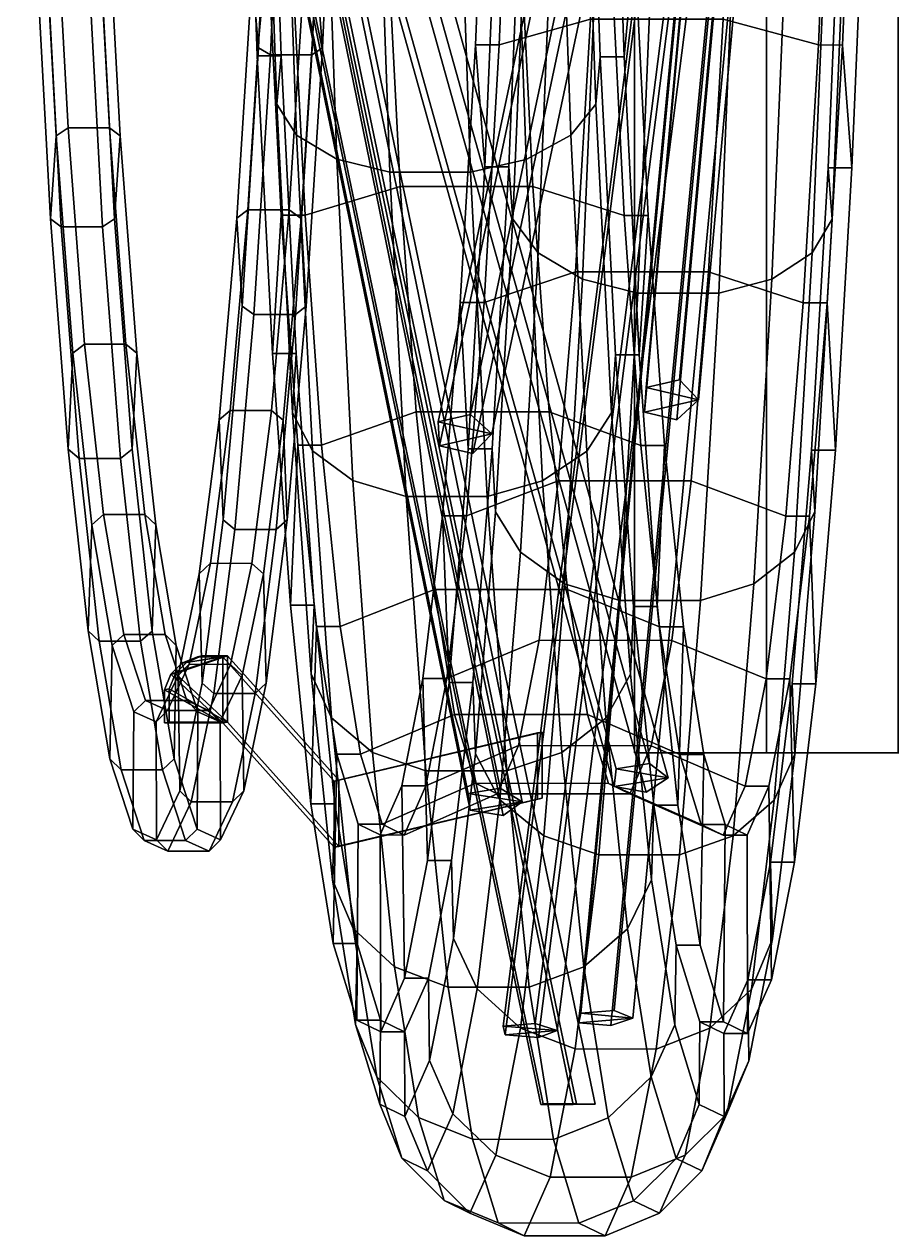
# Model space of a CAD drawing. Header units: inches. Extents: x 9.4 to 92.8, y 5.1 to 50.9.
# Drawn here: x 63.46 to 67.28, y 21.19 to 26.52 of the extents above; entities that cross this region are included whole.
import ezdxf
from ezdxf.enums import TextEntityAlignment as Align

# ---------------------------------------------------------------- set-up
doc = ezdxf.new("R2010")
doc.units = ezdxf.units.IN
doc.header["$MEASUREMENT"] = 0
for name, color, linetype in [('AFUCH-3-ARMS', 39, 'Continuous'), ('AFUCH-3-WHCH', 4, 'Continuous'), ('AFUCH-3-WHRB', 6, 'Continuous')]:
    doc.layers.add(name, color=color, linetype=linetype)
doc.styles.get("Standard").update_dxf_attribs({"font": 'arial.ttf'})

# ---------------------------------------------------------------- blocks, each defined once
blk = doc.blocks.new('3_WHEELCHAIR')
at = {"flags": 1}
for tag in ['CAPPN', 'CAPPD', 'CAPMG', 'CAPMC', 'CAPGC', 'CAPALIAS1', 'CAPALIAS2', 'CAPALIAS3', 'CAPBLDG', 'CAPFLOOR', 'CAPDEPT', 'CAPPERSON', 'CAPPL', 'CAPQT', 'CAPDH']:
    blk.add_attdef(tag, (0, 0), '', height=0.001, dxfattribs=at)
blk.add_attdef('CAPTG', text='', height=2.5, dxfattribs=at).set_placement((9.8992, -23.8733), align=Align.CENTER)
at = {"layer": 'AFUCH-3-ARMS'}
mesh = blk.add_polyface(dxfattribs=at)
corners = [(-0.4214, -12.6909, 27.006), (0.1587, -12.6909, 27.006), (0.1587, -27.0984, 27.227), (-0.4214, -27.0984, 27.227), (-0.4214, -27.0984, 28.4181), (0.1587, -27.0984, 28.4181), (0.1587, -12.6909, 28.1971), (-0.4214, -12.6909, 28.1971), (1.3189, -27.0984, 27.227), (1.3189, -12.6909, 27.006), (1.3189, -12.6909, 27.932), (1.3189, -27.0984, 28.153), (0.7388, -12.6909, 27.006), (0.7388, -27.0984, 27.227), (-1.5817, -12.6909, 27.006), (-1.5817, -27.0984, 27.227), (-1.5817, -27.0984, 28.153), (-1.5817, -12.6909, 27.932), (-1.0016, -27.0984, 27.227), (-1.0016, -12.6909, 27.006), (0.7388, -27.0984, 28.3207), (0.7388, -12.6909, 28.0997), (-1.0016, -12.6909, 28.0997), (-1.0016, -27.0984, 28.3207)]
mesh.append_faces([[corners[k] for k in face] for face in [(4, 5, 6, 7), (8, 9, 10, 11), (14, 15, 16, 17), (20, 11, 10, 21), (5, 20, 21, 6), (22, 17, 16, 23), (7, 22, 23, 4)]])
mesh.append_faces([[corners[k] for k in face] for face in [(0, 1, 2, 3), (3, 2, 5, 4), (1, 0, 7, 6), (1, 12, 13, 2), (3, 18, 19, 0), (2, 13, 20, 5), (4, 23, 18, 3), (0, 19, 22, 7), (6, 21, 12, 1)]], dxfattribs={"vtx1": -1, "vtx3": -1})
mesh.append_faces([[corners[k] for k in face] for face in [(12, 9, 8, 13), (18, 15, 14, 19), (13, 8, 11, 20), (23, 16, 15, 18), (19, 14, 17, 22), (21, 10, 9, 12)]], dxfattribs={"vtx3": -1})
at = {"layer": 'AFUCH-3-WHCH'}
mesh = blk.add_polyface(dxfattribs=at)
corners = [(-2.2084, -25.6965, 3.6603), (-2.3027, -25.6108, 3.5782), (-0.8911, -18.9387, 10.0153), (-0.7968, -19.0244, 10.0974), (-2.4445, -25.6434, 3.6207), (-1.0329, -18.9713, 10.0578), (-2.4379, -25.7492, 3.7289), (-1.0263, -19.0771, 10.166), (-2.2919, -25.7821, 3.7534), (-0.8803, -19.1099, 10.1905)]
mesh.append_faces([[corners[k] for k in face] for face in [(0, 1, 2, 3), (1, 4, 5, 2), (4, 6, 7, 5), (6, 8, 9, 7), (8, 0, 3, 9)]])
mesh.append_faces([[corners[k] for k in face] for face in [(4, 0, 6, 6), (5, 9, 2, 2)]], dxfattribs={"vtx0": -1, "vtx1": -1, "vtx2": -1})
mesh.append_faces([[corners[k] for k in face] for face in [(0, 4, 1, 1), (9, 5, 7, 7)]], dxfattribs={"vtx0": -1, "vtx2": -1})
mesh.append_faces([[corners[k] for k in face] for face in [(8, 6, 0, 0), (3, 2, 9, 9)]], dxfattribs={"vtx1": -1, "vtx2": -1})
mesh = blk.add_polyface(dxfattribs=at)
corners = [(-1.3005, -25.5469, 18.2218), (-1.3948, -25.6346, 18.1419), (-0.8037, -19.1229, 11.4192), (-0.7094, -19.0352, 11.4991), (-1.5366, -25.6009, 18.1835), (-0.9455, -19.0892, 11.4608), (-1.5299, -25.4925, 18.2891), (-0.9389, -18.9808, 11.5665), (-1.384, -25.4591, 18.3128), (-0.793, -18.9474, 11.5901)]
mesh.append_faces([[corners[k] for k in face] for face in [(0, 1, 2, 3), (1, 4, 5, 2), (4, 6, 7, 5), (6, 8, 9, 7), (8, 0, 3, 9)]])
mesh.append_faces([[corners[k] for k in face] for face in [(4, 0, 6, 6), (5, 9, 2, 2)]], dxfattribs={"vtx0": -1, "vtx1": -1, "vtx2": -1})
mesh.append_faces([[corners[k] for k in face] for face in [(0, 4, 1, 1), (9, 5, 7, 7)]], dxfattribs={"vtx0": -1, "vtx2": -1})
mesh.append_faces([[corners[k] for k in face] for face in [(8, 6, 0, 0), (3, 2, 9, 9)]], dxfattribs={"vtx1": -1, "vtx2": -1})
mesh = blk.add_polyface(dxfattribs=at)
corners = [(-2.0756, -27.3141, 5.8096), (-2.1712, -27.254, 5.7084), (-3.8321, -19.1214, 10.3843), (-3.7366, -19.1815, 10.4855), (-2.3125, -27.2768, 5.7582), (-3.9735, -19.1443, 10.4341), (-2.3043, -27.351, 5.8901), (-3.9653, -19.2184, 10.566), (-2.158, -27.374, 5.9219), (-3.8189, -19.2415, 10.5978)]
mesh.append_faces([[corners[k] for k in face] for face in [(0, 1, 2, 3), (1, 4, 5, 2), (4, 6, 7, 5), (6, 8, 9, 7), (8, 0, 3, 9)]])
mesh.append_faces([[corners[k] for k in face] for face in [(4, 0, 6, 6), (5, 9, 2, 2)]], dxfattribs={"vtx0": -1, "vtx1": -1, "vtx2": -1})
mesh.append_faces([[corners[k] for k in face] for face in [(0, 4, 1, 1), (9, 5, 7, 7)]], dxfattribs={"vtx0": -1, "vtx2": -1})
mesh.append_faces([[corners[k] for k in face] for face in [(8, 6, 0, 0), (3, 2, 9, 9)]], dxfattribs={"vtx1": -1, "vtx2": -1})
mesh = blk.add_polyface(dxfattribs=at)
corners = [(-1.4336, -27.2083, 16.1062), (-1.5292, -27.2708, 16.0065), (-3.7703, -19.2517, 11.377), (-3.6748, -19.1892, 11.4767), (-1.6705, -27.2468, 16.0557), (-3.9117, -19.2277, 11.4262), (-1.6623, -27.1694, 16.1857), (-3.9035, -19.1503, 11.5562), (-1.5159, -27.1456, 16.2169), (-3.7571, -19.1265, 11.5875)]
mesh.append_faces([[corners[k] for k in face] for face in [(0, 1, 2, 3), (1, 4, 5, 2), (4, 6, 7, 5), (6, 8, 9, 7), (8, 0, 3, 9)]])
mesh.append_faces([[corners[k] for k in face] for face in [(4, 0, 6, 6), (5, 9, 2, 2)]], dxfattribs={"vtx0": -1, "vtx1": -1, "vtx2": -1})
mesh.append_faces([[corners[k] for k in face] for face in [(0, 4, 1, 1), (9, 5, 7, 7)]], dxfattribs={"vtx0": -1, "vtx2": -1})
mesh.append_faces([[corners[k] for k in face] for face in [(8, 6, 0, 0), (3, 2, 9, 9)]], dxfattribs={"vtx1": -1, "vtx2": -1})
mesh = blk.add_polyface(dxfattribs=at)
corners = [(-1.9209, -28.3192, 8.3036), (-2.0172, -28.2888, 8.1905), (-0.8657, -19.2545, 10.4267), (-0.7694, -19.2848, 10.5398), (-2.1583, -28.3003, 8.2448), (-1.0068, -19.2659, 10.481), (-2.1492, -28.3377, 8.3914), (-0.9977, -19.3034, 10.6276), (-2.0025, -28.3494, 8.4277), (-0.851, -19.3151, 10.6639)]
mesh.append_faces([[corners[k] for k in face] for face in [(0, 1, 2, 3), (1, 4, 5, 2), (4, 6, 7, 5), (6, 8, 9, 7), (8, 0, 3, 9)]])
mesh.append_faces([[corners[k] for k in face] for face in [(4, 0, 6, 6), (5, 9, 2, 2)]], dxfattribs={"vtx0": -1, "vtx1": -1, "vtx2": -1})
mesh.append_faces([[corners[k] for k in face] for face in [(0, 4, 1, 1), (9, 5, 7, 7)]], dxfattribs={"vtx0": -1, "vtx2": -1})
mesh.append_faces([[corners[k] for k in face] for face in [(8, 6, 0, 0), (3, 2, 9, 9)]], dxfattribs={"vtx1": -1, "vtx2": -1})
mesh = blk.add_polyface(dxfattribs=at)
corners = [(-1.5886, -28.2644, 13.6334), (-1.6849, -28.2975, 13.5212), (-0.8337, -19.3219, 10.9405), (-0.7375, -19.2888, 11.0528), (-1.8259, -28.2848, 13.5751), (-0.9748, -19.3091, 10.9945), (-1.8168, -28.2437, 13.7208), (-0.9657, -19.2681, 11.1401), (-1.6701, -28.2312, 13.7568), (-0.819, -19.2555, 11.1762)]
mesh.append_faces([[corners[k] for k in face] for face in [(0, 1, 2, 3), (1, 4, 5, 2), (4, 6, 7, 5), (6, 8, 9, 7), (8, 0, 3, 9)]])
mesh.append_faces([[corners[k] for k in face] for face in [(4, 0, 6, 6), (5, 9, 2, 2)]], dxfattribs={"vtx0": -1, "vtx1": -1, "vtx2": -1})
mesh.append_faces([[corners[k] for k in face] for face in [(0, 4, 1, 1), (9, 5, 7, 7)]], dxfattribs={"vtx0": -1, "vtx2": -1})
mesh.append_faces([[corners[k] for k in face] for face in [(8, 6, 0, 0), (3, 2, 9, 9)]], dxfattribs={"vtx1": -1, "vtx2": -1})
mesh = blk.add_polyface(dxfattribs=at)
corners = [(-1.7548, -28.6433, 10.9721), (-1.8514, -28.6448, 10.8553), (-3.8024, -19.3198, 10.8633), (-3.7059, -19.3184, 10.9801), (-1.9923, -28.6441, 10.911), (-3.9434, -19.3191, 10.919), (-1.9829, -28.6422, 11.0623), (-3.9339, -19.3173, 11.0702), (-1.8361, -28.6418, 11.1), (-3.7872, -19.3168, 11.108)]
mesh.append_faces([[corners[k] for k in face] for face in [(0, 1, 2, 3), (1, 4, 5, 2), (4, 6, 7, 5), (6, 8, 9, 7), (8, 0, 3, 9)]])
mesh.append_faces([[corners[k] for k in face] for face in [(4, 0, 6, 6), (5, 9, 2, 2)]], dxfattribs={"vtx0": -1, "vtx1": -1, "vtx2": -1})
mesh.append_faces([[corners[k] for k in face] for face in [(0, 4, 1, 1), (9, 5, 7, 7)]], dxfattribs={"vtx0": -1, "vtx2": -1})
mesh.append_faces([[corners[k] for k in face] for face in [(8, 6, 0, 0), (3, 2, 9, 9)]], dxfattribs={"vtx1": -1, "vtx2": -1})
mesh = blk.add_polyface(dxfattribs=at)
corners = [(-4.2172, -22.2255, 2.5516), (-4.0354, -22.2256, 2.5395), (-3.9847, -23.5813, 3.3169), (-4.1665, -23.5811, 3.329), (-3.9194, -24.7857, 4.3118), (-4.1012, -24.7856, 4.3239), (-3.1821, -24.0301, 18.1127), (-3.0003, -24.0302, 18.1006), (-2.9421, -22.7243, 18.9583), (-3.1239, -22.7241, 18.9704), (-2.8993, -21.2918, 19.5835), (-3.0811, -21.2916, 19.5956), (-4.2325, -21.9844, 3.0703), (-4.264, -22.2043, 2.6001), (-4.2136, -23.5526, 3.3734), (-4.185, -23.2562, 3.7996), (-4.1487, -24.7505, 4.3628), (-4.1237, -24.3862, 4.733), (-3.3289, -24.7487, 16.6694), (-3.3061, -25.1348, 17.0169), (-3.2345, -23.9991, 18.0768), (-3.2614, -23.6774, 17.6692), (-3.1767, -22.7002, 18.9299), (-3.2068, -22.4522, 18.4739), (-3.1341, -21.2755, 19.5517), (-3.1667, -21.1083, 19.0604), (-3.9825, -22.2045, 2.5814), (-3.951, -21.9846, 3.0515), (-3.9034, -23.2564, 3.7809), (-3.932, -23.5528, 3.3546), (-3.8422, -24.3864, 4.7142), (-3.8671, -24.7507, 4.344), (-3.0245, -25.135, 16.9982), (-3.0473, -24.7489, 16.6507), (-2.9799, -23.6776, 17.6504), (-2.953, -23.9993, 18.058), (-2.9253, -22.4524, 18.4551), (-2.8951, -22.7004, 18.9112), (-2.8851, -21.1085, 19.0417), (-2.8525, -21.2757, 19.533), (-3.9978, -21.9634, 3.1), (-4.1796, -21.9633, 3.1122), (-4.1323, -23.2277, 3.8373), (-3.9505, -23.2279, 3.8252), (-4.0714, -24.3512, 4.7652), (-3.8896, -24.3513, 4.7531), (-3.0994, -24.7117, 16.6206), (-3.2812, -24.7116, 16.6327), (-3.2141, -23.6465, 17.6267), (-3.0323, -23.6466, 17.6145), (-3.1598, -22.4283, 18.4267), (-2.9781, -22.4285, 18.4146), (-3.254, -25.172, 17.047), (-2.9381, -21.0924, 18.9978), (-3.1199, -21.0922, 19.0099)]
mesh.append_faces([[corners[k] for k in face] for face in [(0, 1, 2, 3), (3, 2, 4, 5), (6, 7, 8, 9), (9, 8, 10, 11), (40, 41, 42, 43), (43, 42, 44, 45), (46, 47, 48, 49), (49, 48, 50, 51), (3, 14, 13, 0), (1, 26, 29, 2), (27, 40, 43, 28), (41, 12, 15, 42), (5, 16, 14, 3), (2, 29, 31, 4), (28, 43, 45, 30), (42, 15, 17, 44), (6, 20, 19, 52), (33, 46, 49, 34), (47, 18, 21, 48), (9, 22, 20, 6), (7, 35, 37, 8), (34, 49, 51, 36), (48, 21, 23, 50), (11, 24, 22, 9), (8, 37, 39, 10), (36, 51, 53, 38), (50, 23, 25, 54)]])
mesh.append_faces([[corners[k] for k in face] for face in [(12, 13, 14, 15), (15, 14, 16, 17), (18, 19, 20, 21), (21, 20, 22, 23), (23, 22, 24, 25), (26, 27, 28, 29), (29, 28, 30, 31), (32, 33, 34, 35), (35, 34, 36, 37), (37, 36, 38, 39)]], dxfattribs={"vtx0": -1, "vtx2": -1})
mesh = blk.add_polyface(dxfattribs=at)
corners = [(-1.7338, -22.1961, 2.5599), (-2.1332, -22.1188, 2.7501), (-2.0871, -23.4372, 3.5064), (-1.6867, -23.5413, 3.3316), (-2.0276, -24.6085, 4.4742), (-1.626, -24.7364, 4.319), (-0.839, -25.1198, 16.9474), (-1.2563, -24.9843, 16.8512), (-1.1908, -23.8737, 17.8879), (-0.7722, -23.9867, 18.0051), (-1.1378, -22.6036, 18.7223), (-0.7181, -22.6908, 18.8565), (-1.0988, -21.2105, 19.3305), (-0.6784, -21.2694, 19.477), (-1.6785, -22.5655, 1.7636), (-1.629, -22.1962, 2.5534), (-1.5819, -23.5413, 3.325), (-1.6269, -24.0391, 2.6089), (-1.5212, -24.7365, 4.3124), (-1.5605, -25.3484, 3.6906), (-0.6983, -25.7684, 17.5247), (-0.7342, -25.1199, 16.9408), (-0.6674, -23.9868, 17.9986), (-0.6251, -24.5271, 18.6834), (-0.6133, -22.6909, 18.8499), (-0.5659, -23.1075, 19.616), (-0.5736, -21.2694, 19.4705), (-0.5223, -21.5503, 20.2958), (-0.6271, -21.5503, 20.3023), (-0.6707, -23.1074, 19.6226), (-0.7299, -24.527, 18.6899), (-1.6653, -25.3483, 3.6971), (-1.7317, -24.0391, 2.6154), (-1.7833, -22.5655, 1.7701), (-3.2421, -22.1949, 2.6539), (-3.2912, -22.5617, 1.8697), (-3.2397, -24.0344, 2.7145), (-3.195, -23.5401, 3.4256), (-3.1733, -25.3428, 3.7956), (-3.1343, -24.7353, 4.413), (-2.3473, -25.1186, 17.0414), (-2.3117, -25.7625, 17.6211), (-2.2385, -24.522, 18.7791), (-2.2805, -23.9855, 18.0991), (-2.1793, -23.1033, 19.7112), (-2.2264, -22.6896, 18.9505), (-2.1358, -21.5471, 20.3905), (-2.1867, -21.2682, 19.571), (-2.0819, -21.2683, 19.5645), (-2.1216, -22.6897, 18.944), (-2.1757, -23.9856, 18.0926), (-2.2425, -25.1187, 17.0349), (-3.0295, -24.7354, 4.4065), (-3.0902, -23.5402, 3.4191), (-3.1373, -22.195, 2.6474), (-3.1864, -22.5618, 1.8632), (-3.1349, -24.0345, 2.708), (-3.0685, -25.3429, 3.789), (-2.1337, -24.5221, 18.7725), (-2.0745, -23.1034, 19.7046), (-2.031, -21.5472, 20.384), (-2.7171, -22.1183, 2.7865), (-2.671, -23.4367, 3.5428), (-2.6116, -24.6081, 4.5106), (-1.8402, -24.9838, 16.8876), (-1.7747, -23.8733, 17.9243), (-1.7217, -22.6032, 18.7587)]
mesh.append_faces([[corners[k] for k in face] for face in [(0, 1, 2, 3), (3, 2, 4, 5), (6, 7, 8, 9), (9, 8, 10, 11), (11, 10, 12, 13), (0, 3, 16, 15), (3, 5, 18, 16), (6, 9, 22, 21), (9, 11, 24, 22), (11, 13, 26, 24), (28, 29, 25, 27), (29, 30, 23, 25), (31, 32, 17, 19), (32, 33, 14, 17), (48, 49, 45, 47), (49, 50, 43, 45), (50, 51, 40, 43), (52, 53, 37, 39), (53, 54, 34, 37), (55, 56, 36, 35), (56, 57, 38, 36), (58, 59, 44, 42), (59, 60, 46, 44), (61, 54, 53, 62), (62, 53, 52, 63), (64, 51, 50, 65), (65, 50, 49, 66), (1, 61, 62, 2), (2, 62, 63, 4), (7, 64, 65, 8), (8, 65, 66, 10)]])
mesh.append_faces([[corners[k] for k in face] for face in [(14, 15, 16, 17), (17, 16, 18, 19), (20, 21, 22, 23), (23, 22, 24, 25), (25, 24, 26, 27), (34, 35, 36, 37), (37, 36, 38, 39), (40, 41, 42, 43), (43, 42, 44, 45), (45, 44, 46, 47)]], dxfattribs={"vtx0": -1, "vtx2": -1})
mesh = blk.add_polyface(dxfattribs=at)
corners = [(-4.1012, -24.7856, 4.3239), (-3.9194, -24.7857, 4.3118), (-3.8414, -25.8044, 5.4954), (-4.0232, -25.8042, 5.5075), (-3.7529, -26.6079, 6.8338), (-3.9347, -26.6078, 6.8459), (-3.4303, -26.8378, 14.4198), (-3.2486, -26.8379, 14.4077), (-3.1558, -26.1171, 15.792), (-3.3375, -26.1169, 15.8041), (-3.0722, -25.1721, 17.0349), (-3.254, -25.172, 17.047), (-3.0003, -24.0302, 18.1006), (-3.1821, -24.0301, 18.1127), (-4.1237, -24.3862, 4.733), (-4.1487, -24.7505, 4.3628), (-4.0711, -25.7636, 5.54), (-4.0505, -25.3418, 5.8434), (-3.9831, -26.5628, 6.8711), (-3.9675, -26.0957, 7.099), (-3.4943, -26.3115, 14.2046), (-3.4815, -26.7916, 14.4039), (-3.3892, -26.0746, 15.7808), (-3.4073, -25.6352, 15.5034), (-3.3061, -25.1348, 17.0169), (-3.3289, -24.7487, 16.6694), (-3.8671, -24.7507, 4.344), (-3.8422, -24.3864, 4.7142), (-3.769, -25.3421, 5.8246), (-3.7895, -25.7639, 5.5212), (-3.6859, -26.0959, 7.0803), (-3.7015, -26.563, 6.8523), (-3.1999, -26.7918, 14.3852), (-3.2128, -26.3117, 14.1859), (-3.1257, -25.6354, 15.4846), (-3.1076, -26.0749, 15.762), (-3.0473, -24.7489, 16.6507), (-3.0245, -25.135, 16.9982), (-3.8896, -24.3513, 4.7531), (-4.0714, -24.3512, 4.7652), (-3.9987, -25.3013, 5.8693), (-3.8169, -25.3015, 5.8571), (-3.9161, -26.0508, 7.1176), (-3.7343, -26.051, 7.1055), (-3.8262, -26.5781, 8.4744), (-3.6444, -26.5782, 8.4623), (-3.2639, -26.2655, 14.17), (-3.4457, -26.2654, 14.1821), (-3.3591, -25.593, 15.4734), (-3.1774, -25.5931, 15.4613), (-3.2812, -24.7116, 16.6327), (-3.0994, -24.7117, 16.6206), (-3.5955, -26.6263, 8.4449), (-3.877, -26.626, 8.4637), (-2.953, -23.9993, 18.058)]
mesh.append_faces([[corners[k] for k in face] for face in [(0, 1, 2, 3), (3, 2, 4, 5), (6, 7, 8, 9), (9, 8, 10, 11), (11, 10, 12, 13), (38, 39, 40, 41), (41, 40, 42, 43), (43, 42, 44, 45), (46, 47, 48, 49), (49, 48, 50, 51), (3, 16, 15, 0), (1, 26, 29, 2), (27, 38, 41, 28), (39, 14, 17, 40), (5, 18, 16, 3), (2, 29, 31, 4), (28, 41, 43, 30), (40, 17, 19, 42), (30, 43, 45, 52), (42, 19, 53, 44), (9, 22, 21, 6), (7, 32, 35, 8), (33, 46, 49, 34), (47, 20, 23, 48), (11, 24, 22, 9), (8, 35, 37, 10), (34, 49, 51, 36), (48, 23, 25, 50), (10, 37, 54, 12)]])
mesh.append_faces([[corners[k] for k in face] for face in [(14, 15, 16, 17), (17, 16, 18, 19), (20, 21, 22, 23), (23, 22, 24, 25), (26, 27, 28, 29), (29, 28, 30, 31), (32, 33, 34, 35), (35, 34, 36, 37)]], dxfattribs={"vtx0": -1, "vtx2": -1})
mesh = blk.add_polyface(dxfattribs=at)
corners = [(-1.626, -24.7364, 4.319), (-2.0276, -24.6085, 4.4742), (-1.9566, -25.5992, 5.6256), (-1.5535, -25.7472, 5.4938), (-1.876, -26.3807, 6.9275), (-1.4713, -26.5445, 6.8222), (-1.7882, -26.9304, 8.3426), (-1.3818, -27.1054, 8.2659), (-1.0028, -26.7727, 14.3397), (-1.4168, -26.6043, 14.2954), (-1.3324, -25.9033, 15.6421), (-0.9166, -26.0574, 15.7137), (-1.2563, -24.9843, 16.8512), (-0.839, -25.1198, 16.9474), (-1.5605, -25.3484, 3.6906), (-1.5212, -24.7365, 4.3124), (-1.4487, -25.7473, 5.4873), (-1.4811, -26.4557, 4.9775), (-1.3665, -26.5446, 6.8156), (-1.391, -27.3291, 6.4328), (-0.8778, -27.5791, 14.668), (-0.898, -26.7728, 14.3331), (-0.8118, -26.0575, 15.7072), (-0.7833, -26.7956, 16.1732), (-0.7342, -25.1199, 16.9408), (-0.6983, -25.7684, 17.5247), (-1.277, -27.1055, 8.2594), (-0.7299, -24.527, 18.6899), (-0.8031, -25.7683, 17.5312), (-0.6251, -24.5271, 18.6834), (-0.8881, -26.7955, 16.1798), (-1.4958, -27.3291, 6.4393), (-1.5859, -26.4556, 4.9841), (-1.6653, -25.3483, 3.6971), (-3.1343, -24.7353, 4.413), (-3.1733, -25.3428, 3.7956), (-3.0939, -26.4494, 5.0817), (-3.0618, -25.7461, 5.5878), (-3.0039, -27.3224, 6.536), (-2.9796, -26.5434, 6.9162), (-2.5111, -26.7716, 14.4337), (-2.491, -27.5722, 14.7662), (-2.3966, -26.7891, 16.2705), (-2.4249, -26.0563, 15.8078), (-2.3117, -25.7625, 17.6211), (-2.3473, -25.1186, 17.0414), (-2.2425, -25.1187, 17.0349), (-2.3201, -26.0564, 15.8012), (-2.4063, -26.7717, 14.4272), (-2.7852, -27.1044, 8.3534), (-2.8748, -26.5435, 6.9097), (-2.89, -27.1043, 8.36), (-2.957, -25.7461, 5.5813), (-3.0295, -24.7354, 4.4065), (-3.0685, -25.3429, 3.789), (-2.9891, -26.4495, 5.0752), (-2.8991, -27.3224, 6.5295), (-2.2918, -26.7892, 16.264), (-2.2069, -25.7626, 17.6145), (-2.1337, -24.5221, 18.7725), (-2.2385, -24.522, 18.7791), (-2.6116, -24.6081, 4.5106), (-2.5405, -25.5988, 5.662), (-2.4599, -26.3802, 6.9639), (-2.3721, -26.93, 8.379), (-2.0008, -26.6039, 14.3318), (-1.9163, -25.9028, 15.6785), (-1.8402, -24.9838, 16.8876), (-1.5073, -27.0673, 12.8498), (-2.0913, -27.0668, 12.8862)]
mesh.append_faces([[corners[k] for k in face] for face in [(0, 1, 2, 3), (3, 2, 4, 5), (5, 4, 6, 7), (8, 9, 10, 11), (11, 10, 12, 13), (0, 3, 16, 15), (3, 5, 18, 16), (5, 7, 26, 18), (8, 11, 22, 21), (11, 13, 24, 22), (27, 28, 25, 29), (28, 30, 23, 25), (31, 32, 17, 19), (32, 33, 14, 17), (46, 47, 43, 45), (47, 48, 40, 43), (49, 50, 39, 51), (50, 52, 37, 39), (52, 53, 34, 37), (54, 55, 36, 35), (55, 56, 38, 36), (57, 58, 44, 42), (58, 59, 60, 44), (61, 53, 52, 62), (62, 52, 50, 63), (63, 50, 49, 64), (65, 48, 47, 66), (66, 47, 46, 67), (1, 61, 62, 2), (2, 62, 63, 4), (4, 63, 64, 6), (68, 69, 65, 9), (9, 65, 66, 10), (10, 66, 67, 12)]])
mesh.append_faces([[corners[k] for k in face] for face in [(14, 15, 16, 17), (17, 16, 18, 19), (20, 21, 22, 23), (23, 22, 24, 25), (34, 35, 36, 37), (37, 36, 38, 39), (40, 41, 42, 43), (43, 42, 44, 45)]], dxfattribs={"vtx0": -1, "vtx2": -1})
mesh = blk.add_polyface(dxfattribs=at)
corners = [(-3.9347, -26.6078, 6.8459), (-3.7529, -26.6079, 6.8338), (-3.6565, -27.1732, 8.2884), (-3.8382, -27.1731, 8.3005), (-3.5549, -27.484, 9.8173), (-3.7366, -27.4839, 9.8294), (-3.451, -27.5314, 11.3767), (-3.6328, -27.5312, 11.3888), (-3.3479, -27.3139, 12.9216), (-3.5297, -27.3138, 12.9337), (-3.2486, -26.8379, 14.4077), (-3.4303, -26.8378, 14.4198), (-3.9675, -26.0957, 7.099), (-3.9831, -26.5628, 6.8711), (-3.8871, -27.125, 8.3178), (-3.877, -26.626, 8.4637), (-3.7861, -27.4341, 9.8385), (-3.7817, -26.9176, 9.8981), (-3.6828, -27.4812, 11.3894), (-3.6843, -26.962, 11.3611), (-3.5803, -27.265, 12.926), (-3.5876, -26.758, 12.8105), (-3.4815, -26.7916, 14.4039), (-3.4943, -26.3115, 14.2046), (-3.7015, -26.563, 6.8523), (-3.6859, -26.0959, 7.0803), (-3.5955, -26.6263, 8.4449), (-3.6056, -27.1253, 8.2991), (-3.5002, -26.9178, 9.8794), (-3.5045, -27.4344, 9.8197), (-3.4027, -26.9623, 11.3423), (-3.4013, -27.4815, 11.3707), (-3.306, -26.7583, 12.7917), (-3.2987, -27.2652, 12.9072), (-3.2128, -26.3117, 14.1859), (-3.1999, -26.7918, 14.3852), (-3.6444, -26.5782, 8.4623), (-3.8262, -26.5781, 8.4744), (-3.7314, -26.868, 9.9005), (-3.5496, -26.8681, 9.8884), (-3.6345, -26.9122, 11.355), (-3.4528, -26.9123, 11.3429), (-3.5384, -26.7093, 12.796), (-3.3566, -26.7095, 12.7839), (-3.4457, -26.2654, 14.1821), (-3.2639, -26.2655, 14.17)]
mesh.append_faces([[corners[k] for k in face] for face in [(0, 1, 2, 3), (3, 2, 4, 5), (5, 4, 6, 7), (7, 6, 8, 9), (9, 8, 10, 11), (36, 37, 38, 39), (39, 38, 40, 41), (41, 40, 42, 43), (43, 42, 44, 45), (3, 14, 13, 0), (1, 24, 27, 2), (5, 16, 14, 3), (2, 27, 29, 4), (26, 36, 39, 28), (37, 15, 17, 38), (7, 18, 16, 5), (4, 29, 31, 6), (28, 39, 41, 30), (38, 17, 19, 40), (9, 20, 18, 7), (6, 31, 33, 8), (30, 41, 43, 32), (40, 19, 21, 42), (11, 22, 20, 9), (8, 33, 35, 10), (32, 43, 45, 34), (42, 21, 23, 44)]])
mesh.append_faces([[corners[k] for k in face] for face in [(12, 13, 14, 15), (15, 14, 16, 17), (17, 16, 18, 19), (19, 18, 20, 21), (21, 20, 22, 23), (24, 25, 26, 27), (27, 26, 28, 29), (29, 28, 30, 31), (31, 30, 32, 33), (33, 32, 34, 35)]], dxfattribs={"vtx0": -1, "vtx2": -1})
mesh = blk.add_polyface(dxfattribs=at)
corners = [(-1.3818, -27.1054, 8.2659), (-1.7882, -26.9304, 8.3426), (-1.6957, -27.2327, 9.83), (-1.2874, -27.4138, 9.7835), (-1.6012, -27.2787, 11.3469), (-1.1909, -27.4608, 11.3313), (-1.5073, -27.0673, 12.8498), (-1.0952, -27.2451, 12.8647), (-1.4168, -26.6043, 14.2954), (-1.0028, -26.7727, 14.3397), (-1.391, -27.3291, 6.4328), (-1.3665, -26.5446, 6.8156), (-1.277, -27.1055, 8.2594), (-1.2929, -27.9436, 8.0144), (-1.1826, -27.4139, 9.777), (-1.1895, -28.2815, 9.6769), (-1.0861, -27.4609, 11.3248), (-1.0838, -28.3329, 11.3724), (-0.9904, -27.2451, 12.8582), (-0.9789, -28.0966, 13.0522), (-0.898, -26.7728, 14.3331), (-0.8778, -27.5791, 14.668), (-0.8881, -26.7955, 16.1798), (-0.9826, -27.5791, 14.6745), (-0.7833, -26.7956, 16.1732), (-1.0837, -28.0965, 13.0588), (-1.1886, -28.3328, 11.3789), (-1.2943, -28.2814, 9.6834), (-1.3977, -27.9435, 8.0209), (-1.4958, -27.3291, 6.4393), (-2.9796, -26.5434, 6.9162), (-3.0039, -27.3224, 6.536), (-2.9058, -27.9365, 8.1167), (-2.89, -27.1043, 8.36), (-2.8025, -28.2741, 9.7781), (-2.7957, -27.4127, 9.8776), (-2.6969, -28.3255, 11.4726), (-2.6992, -27.4597, 11.4253), (-2.5921, -28.0893, 13.1514), (-2.6034, -27.2439, 12.9588), (-2.491, -27.5722, 14.7662), (-2.5111, -26.7716, 14.4337), (-2.4063, -26.7717, 14.4272), (-2.4986, -27.244, 12.9522), (-2.5944, -27.4598, 11.4188), (-2.6909, -27.4128, 9.871), (-2.7852, -27.1044, 8.3534), (-2.8991, -27.3224, 6.5295), (-2.8011, -27.9365, 8.1101), (-2.6977, -28.2742, 9.7716), (-2.5921, -28.3256, 11.4661), (-2.4873, -28.0894, 13.1449), (-2.3862, -27.5723, 14.7597), (-2.2918, -26.7892, 16.264), (-2.3966, -26.7891, 16.2705), (-2.3721, -26.93, 8.379), (-2.2796, -27.2322, 9.8664), (-2.1851, -27.2783, 11.3833), (-2.0913, -27.0668, 12.8862), (-2.0008, -26.6039, 14.3318)]
mesh.append_faces([[corners[k] for k in face] for face in [(0, 1, 2, 3), (3, 2, 4, 5), (5, 4, 6, 7), (7, 6, 8, 9), (0, 3, 14, 12), (3, 5, 16, 14), (5, 7, 18, 16), (7, 9, 20, 18), (22, 23, 21, 24), (23, 25, 19, 21), (25, 26, 17, 19), (26, 27, 15, 17), (27, 28, 13, 15), (28, 29, 10, 13), (42, 43, 39, 41), (43, 44, 37, 39), (44, 45, 35, 37), (45, 46, 33, 35), (47, 48, 32, 31), (48, 49, 34, 32), (49, 50, 36, 34), (50, 51, 38, 36), (51, 52, 40, 38), (52, 53, 54, 40), (55, 46, 45, 56), (56, 45, 44, 57), (57, 44, 43, 58), (58, 43, 42, 59), (1, 55, 56, 2), (2, 56, 57, 4), (4, 57, 58, 6)]])
mesh.append_faces([[corners[k] for k in face] for face in [(10, 11, 12, 13), (13, 12, 14, 15), (15, 14, 16, 17), (17, 16, 18, 19), (19, 18, 20, 21), (30, 31, 32, 33), (33, 32, 34, 35), (35, 34, 36, 37), (37, 36, 38, 39), (39, 38, 40, 41)]], dxfattribs={"vtx0": -1, "vtx2": -1})
mesh = blk.add_polyface(dxfattribs=at)
corners = [(-3.6275, -26.8175, 11.3066), (-3.6477, -26.8213, 10.9937), (-3.6477, -26.967, 10.9955), (-3.6275, -26.9631, 11.3084), (-3.4828, -26.6726, 11.2956), (-3.551, -26.7009, 11.3003), (-3.371, -26.6727, 11.2884), (-3.5993, -26.7492, 11.304), (-3.371, -26.9634, 11.2919), (-3.3911, -26.9672, 10.979), (-3.6194, -26.7531, 10.9911), (-3.3911, -26.6765, 10.9754), (-3.5711, -26.7047, 10.9874), (-3.503, -26.6764, 10.9826), (-1.9872, -27.007, 11.2035), (-1.9872, -27.2976, 11.207), (-2.0073, -27.3015, 10.8941), (-2.0073, -27.0108, 10.8905), (-2.8815, -27.51, 11.2671), (-2.8815, -27.2194, 11.2636), (-2.9016, -27.5138, 10.9542), (-2.9016, -27.2232, 10.9506)]
mesh.append_faces([[corners[k] for k in face] for face in [(0, 1, 2, 3), (3, 2, 9, 8), (13, 4, 6, 11), (14, 15, 16, 17), (20, 16, 15, 18), (19, 14, 17, 21), (9, 20, 18, 8), (6, 19, 21, 11), (7, 5, 12, 10), (0, 7, 10, 1), (5, 4, 13, 12)]])
mesh.append_faces([[corners[k] for k in face] for face in [(7, 6, 5, 5), (0, 8, 7, 7), (10, 9, 1, 1), (12, 11, 10, 10)]], dxfattribs={"vtx0": -1, "vtx1": -1, "vtx2": -1})
mesh.append_faces([[corners[k] for k in face] for face in [(6, 7, 8, 8), (9, 10, 11, 11)]], dxfattribs={"vtx0": -1, "vtx1": -1, "vtx2": -1, "vtx3": -1})
mesh.append_faces([[corners[k] for k in face] for face in [(8, 0, 3, 3), (11, 12, 13, 13)]], dxfattribs={"vtx0": -1, "vtx2": -1})
mesh.append_faces([[corners[k] for k in face] for face in [(4, 5, 6, 6), (2, 1, 9, 9)]], dxfattribs={"vtx1": -1, "vtx2": -1})
mesh.append_faces([[corners[k] for k in face] for face in [(8, 18, 19, 6), (11, 21, 20, 9)]], dxfattribs={"vtx1": -1, "vtx3": -1})
mesh.append_faces([[corners[k] for k in face] for face in [(18, 15, 14, 19), (21, 17, 16, 20)]], dxfattribs={"vtx3": -1})
at = {"layer": 'AFUCH-3-WHRB'}
mesh = blk.add_polyface(dxfattribs=at)
corners = [(-2.7133, -22.9414, 1.0196), (-2.3578, -22.9417, 0.9975), (-2.3016, -24.5462, 1.9179), (-2.6571, -24.546, 1.9401), (-2.2292, -25.9718, 3.0957), (-2.5848, -25.9716, 3.1179), (-1.5663, -25.0773, 19.4429), (-1.2108, -25.0775, 19.4208), (-1.1463, -23.5318, 20.4363), (-1.5018, -23.5315, 20.4585), (-1.0989, -21.8363, 21.1765), (-1.4544, -21.836, 21.1987), (-2.8905, -24.4893, 2.0361), (-3.0676, -24.3826, 2.2011), (-3.1222, -22.8201, 1.3048), (-2.9462, -22.8994, 1.124), (-2.8189, -25.902, 3.2033), (-2.9971, -25.7708, 3.3481), (-1.8096, -25.0158, 19.3802), (-2.0054, -24.9, 19.2452), (-2.0829, -26.2161, 18.0166), (-1.8886, -26.3551, 18.13), (-1.7457, -23.4841, 20.3865), (-1.9426, -23.3947, 20.2341), (-1.6987, -21.804, 21.12), (-1.8964, -21.7437, 20.9549), (-2.1136, -22.9, 1.0721), (-1.9164, -22.821, 1.2296), (-1.8617, -24.3835, 2.1259), (-2.058, -24.49, 1.9842), (-1.7912, -25.7718, 3.2729), (-1.9863, -25.9027, 3.1513), (-1.056, -26.3558, 18.0781), (-0.8771, -26.217, 17.9414), (-0.7995, -24.9009, 19.17), (-0.9771, -25.0165, 19.3283), (-0.7367, -23.3957, 20.1589), (-0.9132, -23.4847, 20.3346), (-0.6905, -21.7446, 20.8797), (-0.8661, -21.8046, 21.0681), (-1.646, -26.4288, 18.1813), (-1.804, -22.72, 1.4396), (-1.7833, -22.5655, 1.7701), (-1.7317, -24.0391, 2.6154), (-1.7505, -24.2474, 2.3157), (-1.6653, -25.3483, 3.6971), (-1.6817, -25.6044, 3.4369), (-0.7881, -26.0396, 17.7755), (-0.8031, -25.7683, 17.5312), (-0.7299, -24.527, 18.6899), (-0.7122, -24.7531, 18.9764), (-0.6707, -23.1074, 19.6226), (-0.6508, -23.2817, 19.9431), (-3.154, -24.2463, 2.4032), (-3.2075, -22.719, 1.5271), (-3.0852, -25.6033, 3.5244), (-2.1157, -24.7521, 19.0639), (-2.1916, -26.0386, 17.863), (-2.0543, -23.2807, 20.0306), (-2.0092, -21.6667, 20.7352), (-0.6057, -21.6678, 20.6477), (-3.1864, -22.5618, 1.8632), (-3.1349, -24.0345, 2.708), (-3.0685, -25.3429, 3.789), (-2.2069, -25.7626, 17.6145), (-2.1337, -24.5221, 18.7725), (-2.0745, -23.1034, 19.7046)]
mesh.append_faces([[corners[k] for k in face] for face in [(0, 1, 2, 3), (3, 2, 4, 5), (6, 7, 8, 9), (9, 8, 10, 11), (12, 13, 14, 15), (16, 17, 13, 12), (18, 19, 20, 21), (22, 23, 19, 18), (24, 25, 23, 22), (26, 27, 28, 29), (29, 28, 30, 31), (32, 33, 34, 35), (35, 34, 36, 37), (37, 36, 38, 39), (3, 12, 15, 0), (1, 26, 29, 2), (5, 16, 12, 3), (2, 29, 31, 4), (6, 18, 21, 40), (9, 22, 18, 6), (7, 35, 37, 8), (11, 24, 22, 9), (8, 37, 39, 10), (13, 53, 54, 14), (27, 41, 44, 28), (17, 55, 53, 13), (28, 44, 46, 30), (19, 56, 57, 20), (33, 47, 50, 34), (23, 58, 56, 19), (34, 50, 52, 36), (25, 59, 58, 23), (36, 52, 60, 38)]])
mesh.append_faces([[corners[k] for k in face] for face in [(41, 42, 43, 44), (44, 43, 45, 46), (47, 48, 49, 50), (50, 49, 51, 52), (61, 54, 53, 62), (62, 53, 55, 63), (64, 57, 56, 65), (65, 56, 58, 66)]], dxfattribs={"vtx0": -1, "vtx2": -1})
mesh = blk.add_polyface(dxfattribs=at)
corners = [(-2.5848, -25.9716, 3.1179), (-2.2292, -25.9718, 3.0957), (-2.1428, -27.1775, 4.4971), (-2.4983, -27.1772, 4.5192), (-2.0447, -28.1286, 6.0816), (-2.4003, -28.1283, 6.1038), (-1.8414, -28.4005, 15.0708), (-1.4859, -28.4008, 15.0486), (-1.3831, -27.5476, 16.6876), (-1.7386, -27.5473, 16.7098), (-1.2905, -26.4291, 18.1591), (-1.646, -26.4288, 18.1813), (-1.2108, -25.0775, 19.4208), (-1.5663, -25.0773, 19.4429), (-2.7332, -27.0968, 4.5919), (-2.9129, -26.9449, 4.7127), (-2.9971, -25.7708, 3.3481), (-2.8189, -25.902, 3.2033), (-2.636, -28.0392, 6.162), (-2.8174, -27.8711, 6.2556), (-1.9804, -27.4635, 16.6718), (-2.1731, -27.3053, 16.5837), (-2.2732, -28.1361, 14.9876), (-2.0823, -28.3089, 15.0477), (-1.8886, -26.3551, 18.13), (-2.0829, -26.2161, 18.0166), (-1.9863, -25.9027, 3.1513), (-1.7912, -25.7718, 3.2729), (-1.707, -26.9458, 4.6375), (-1.9006, -27.0974, 4.54), (-1.6115, -27.872, 6.1805), (-1.8034, -28.0398, 6.1101), (-1.2497, -28.3096, 14.9958), (-1.0674, -28.137, 14.9124), (-0.9672, -27.3062, 16.5085), (-1.1478, -27.4641, 16.6199), (-0.8771, -26.217, 17.9414), (-1.056, -26.3558, 18.0781), (-0.9771, -25.0165, 19.3283), (-1.6817, -25.6044, 3.4369), (-1.6653, -25.3483, 3.6971), (-1.5859, -26.4556, 4.9841), (-1.5994, -26.752, 4.7708), (-1.4958, -27.3291, 6.4393), (-1.506, -27.6573, 6.2791), (-1.3977, -27.9435, 8.0209), (-1.4043, -28.2942, 7.9184), (-1.0789, -28.4527, 13.1399), (-1.0837, -28.0965, 13.0588), (-0.9826, -27.5791, 14.6745), (-0.9741, -27.9165, 14.8146), (-0.8881, -26.7955, 16.1798), (-0.8762, -27.1043, 16.3748), (-0.8031, -25.7683, 17.5312), (-0.7881, -26.0396, 17.7755), (-3.0029, -26.751, 4.8583), (-3.0852, -25.6033, 3.5244), (-2.9095, -27.6563, 6.3666), (-2.2797, -27.1032, 16.4623), (-2.3776, -27.9154, 14.9021), (-2.1916, -26.0386, 17.863), (-3.0685, -25.3429, 3.789), (-2.9891, -26.4495, 5.0752), (-2.8991, -27.3224, 6.5295), (-2.8078, -28.2932, 8.0059), (-2.8011, -27.9365, 8.1101), (-2.4873, -28.0894, 13.1449), (-2.4824, -28.4517, 13.2274), (-2.3862, -27.5723, 14.7597), (-2.2918, -26.7892, 16.264), (-2.2069, -25.7626, 17.6145)]
mesh.append_faces([[corners[k] for k in face] for face in [(0, 1, 2, 3), (3, 2, 4, 5), (6, 7, 8, 9), (9, 8, 10, 11), (11, 10, 12, 13), (14, 15, 16, 17), (18, 19, 15, 14), (20, 21, 22, 23), (24, 25, 21, 20), (26, 27, 28, 29), (29, 28, 30, 31), (32, 33, 34, 35), (35, 34, 36, 37), (3, 14, 17, 0), (1, 26, 29, 2), (5, 18, 14, 3), (2, 29, 31, 4), (9, 20, 23, 6), (7, 32, 35, 8), (11, 24, 20, 9), (8, 35, 37, 10), (10, 37, 38, 12), (15, 55, 56, 16), (27, 39, 42, 28), (19, 57, 55, 15), (28, 42, 44, 30), (21, 58, 59, 22), (33, 50, 52, 34), (25, 60, 58, 21), (34, 52, 54, 36)]])
mesh.append_faces([[corners[k] for k in face] for face in [(39, 40, 41, 42), (42, 41, 43, 44), (44, 43, 45, 46), (47, 48, 49, 50), (50, 49, 51, 52), (52, 51, 53, 54), (61, 56, 55, 62), (62, 55, 57, 63), (63, 57, 64, 65), (66, 67, 59, 68), (68, 59, 58, 69), (69, 58, 60, 70)]], dxfattribs={"vtx0": -1, "vtx2": -1})
mesh = blk.add_polyface(dxfattribs=at)
corners = [(-2.4003, -28.1283, 6.1038), (-2.0447, -28.1286, 6.0816), (-1.9379, -28.7977, 7.8037), (-2.2934, -28.7974, 7.8259), (-1.8253, -29.1655, 9.6139), (-2.1808, -29.1652, 9.6361), (-1.7102, -29.2216, 11.4602), (-2.0658, -29.2213, 11.4823), (-1.596, -28.9642, 13.2892), (-1.9515, -28.9639, 13.3114), (-1.4859, -28.4008, 15.0486), (-1.8414, -28.4005, 15.0708), (-2.5301, -28.7022, 7.8685), (-2.7134, -28.5226, 7.9327), (-2.8174, -27.8711, 6.2556), (-2.636, -28.0392, 6.162), (-2.4186, -29.0667, 9.6623), (-2.6037, -28.8808, 9.6954), (-2.3046, -29.1223, 11.4918), (-2.4917, -28.9354, 11.4932), (-2.1914, -28.8672, 13.3043), (-2.3805, -28.6848, 13.2744), (-2.0823, -28.3089, 15.0477), (-2.2732, -28.1361, 14.9876), (-1.8034, -28.0398, 6.1101), (-1.6115, -27.872, 6.1805), (-1.5075, -28.5235, 7.8575), (-1.6975, -28.7028, 7.8166), (-1.3979, -28.8817, 9.6202), (-1.586, -29.0674, 9.6104), (-1.2858, -28.9363, 11.418), (-1.472, -29.1229, 11.4399), (-1.1746, -28.6857, 13.1992), (-1.3588, -28.8678, 13.2524), (-1.0674, -28.137, 14.9124), (-1.2497, -28.3096, 14.9958), (-1.4043, -28.2942, 7.9184), (-1.3977, -27.9435, 8.0209), (-1.2943, -28.2814, 9.6834), (-1.2972, -28.6444, 9.6415), (-1.1886, -28.3328, 11.3789), (-1.1876, -28.6977, 11.3989), (-1.0837, -28.0965, 13.0588), (-1.0789, -28.4527, 13.1399), (-2.8078, -28.2932, 8.0059), (-2.9095, -27.6563, 6.3666), (-1.506, -27.6573, 6.2791), (-2.7007, -28.6433, 9.729), (-2.5911, -28.6967, 11.4864), (-2.4824, -28.4517, 13.2274), (-2.3776, -27.9154, 14.9021), (-0.9741, -27.9165, 14.8146), (-2.8011, -27.9365, 8.1101), (-2.6977, -28.2742, 9.7716), (-2.5921, -28.3256, 11.4661), (-2.4873, -28.0894, 13.1449)]
mesh.append_faces([[corners[k] for k in face] for face in [(0, 1, 2, 3), (3, 2, 4, 5), (5, 4, 6, 7), (7, 6, 8, 9), (9, 8, 10, 11), (12, 13, 14, 15), (16, 17, 13, 12), (18, 19, 17, 16), (20, 21, 19, 18), (22, 23, 21, 20), (24, 25, 26, 27), (27, 26, 28, 29), (29, 28, 30, 31), (31, 30, 32, 33), (33, 32, 34, 35), (3, 12, 15, 0), (1, 24, 27, 2), (5, 16, 12, 3), (2, 27, 29, 4), (7, 18, 16, 5), (4, 29, 31, 6), (9, 20, 18, 7), (6, 31, 33, 8), (11, 22, 20, 9), (8, 33, 35, 10), (13, 44, 45, 14), (25, 46, 36, 26), (17, 47, 44, 13), (26, 36, 39, 28), (19, 48, 47, 17), (28, 39, 41, 30), (21, 49, 48, 19), (30, 41, 43, 32), (23, 50, 49, 21), (32, 43, 51, 34)]])
mesh.append_faces([[corners[k] for k in face] for face in [(36, 37, 38, 39), (39, 38, 40, 41), (41, 40, 42, 43), (52, 44, 47, 53), (53, 47, 48, 54), (54, 48, 49, 55)]], dxfattribs={"vtx0": -1, "vtx2": -1})

msp = doc.modelspace()

# ---------------------------------------------------------------- block references
msp.add_blockref('3_WHEELCHAIR', (67.729, 50.4148))

doc.saveas('drawing.dxf')
